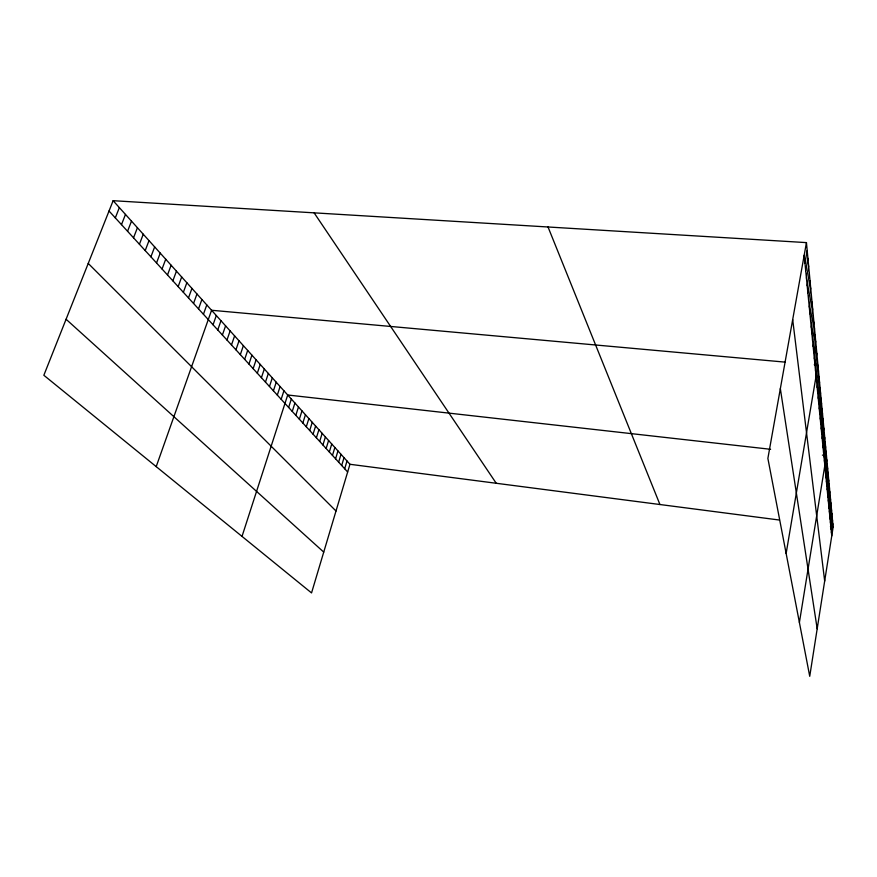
<?xml version="1.0" encoding="UTF-8"?>
<svg xmlns="http://www.w3.org/2000/svg" width="877" height="877" viewBox="0 0 877 877"><rect width="100%" height="100%" fill="white"/><g stroke="black" fill="none" stroke-linecap="round" stroke-linejoin="round"><path stroke-width="1.32" d="M830.771 525.948L832.196 516.871M831.1 529.313L832.525 520.291M831.429 532.646L832.832 523.668M806.445 242.611L833.15 527L809.734 676.31L767.879 458.397L806.445 242.611L113.133 200.69L43.85 375.268L311.543 592.929L349.956 464.284L113.133 200.69M828.327 501.096L829.828 491.668M828.688 504.779L830.179 495.406M829.05 508.43L830.53 499.101M829.401 512.025L830.87 502.751M829.752 515.566L831.21 506.347M830.091 519.074L831.549 509.91M830.431 522.528L831.878 513.407M826.046 477.866L827.625 468.11M826.441 481.868L827.998 472.166M826.836 485.814L828.381 476.178M827.208 489.717L828.754 480.125M827.592 493.554L829.116 484.027M827.965 497.347L829.478 487.875M823.974 456.753L825.608 446.711M824.413 461.159L826.035 451.173M799.396 622.506L826.441 455.58L822.407 455.13M825.246 469.677L826.847 459.811M825.652 473.799L827.23 463.988M821.716 433.709L823.415 423.35M822.177 438.467L823.876 428.162M822.637 443.137L824.314 432.909M823.097 447.752L824.753 437.579M823.536 452.291L825.191 442.172M819.776 413.966L821.541 403.343M820.269 419.02L822.023 408.463M820.762 423.997L822.494 413.505M821.245 428.897L822.955 418.461M817.715 392.929L819.535 382.021M818.241 398.311L820.05 387.481M818.756 403.617L820.554 392.852M819.271 408.835L821.047 398.136M815.5 370.467L817.397 359.263M786.143 553.475L817.945 365.095L814.251 364.766M816.63 381.879L818.493 370.828M817.178 387.448L819.019 376.474M813.143 346.437L815.117 334.926M813.746 352.598L815.698 341.175M814.349 358.66L816.279 347.303M814.93 364.613L816.849 353.332M811.269 327.274L813.297 315.534M811.905 333.775L813.911 322.111M812.53 340.166L814.525 328.579M809.285 307.06L811.378 295.056M809.953 313.922L812.025 302.006M810.611 320.664L812.672 308.825M807.18 285.694L809.339 273.427M807.892 292.951L810.03 280.772M808.594 300.066L810.71 287.985M804.965 263.067L807.191 250.537M805.722 270.752L807.925 258.32M806.456 278.294L808.638 265.939M344.683 468.767L347.007 461.006M341.679 465.479L344.025 457.684M335.573 458.803L337.952 450.931M338.643 462.157L341.01 454.33M332.46 455.404L334.871 447.5M326.145 448.498L328.601 440.506M329.324 451.973L331.747 444.025M322.933 444.979L325.4 436.954M316.389 437.82L318.91 429.73M319.677 441.416L322.177 433.359M313.067 434.181L315.599 426.047M309.702 430.497L312.256 422.33M302.839 422.999L305.448 414.744M306.292 426.77L308.868 418.559M299.353 419.184L301.984 410.896M295.823 415.325L298.476 406.983M288.632 407.454L291.328 399.035M292.249 411.412L294.924 403.036M242.019 536.395L287.7 394.99L770.609 449.298M281.166 399.287L283.918 390.791M277.318 395.078L280.103 386.538M269.469 386.494L272.308 377.866M273.416 390.813L276.233 382.229M265.468 382.12L268.34 373.449M261.412 377.691L264.317 368.965M257.312 373.196L260.239 364.426M253.146 368.647L256.106 359.833M248.936 364.032L251.918 355.174M244.661 359.362L247.687 350.449M240.331 354.626L243.378 345.67M235.935 349.824L239.026 340.813M231.484 344.957L234.608 335.902M226.979 340.013L230.125 330.914M222.396 335.014L225.586 325.86M217.759 329.938L220.982 320.73M213.056 324.786L216.312 315.534M156.205 466.619L211.576 310.261L785.211 362.135M203.442 314.273L206.775 304.922M198.531 308.901L201.896 299.495M193.543 303.453L196.952 293.992M188.489 297.928L191.942 288.412M183.359 292.315L186.845 282.745M178.152 286.615L181.682 276.989M172.868 280.837L176.441 271.157M167.507 274.972L171.125 265.238M162.059 269.009L165.72 259.219M156.534 262.968L160.228 253.113M150.91 256.818L154.659 246.919M145.209 250.581L149.002 240.627M139.421 244.244L143.258 234.225M133.534 237.81L137.426 227.735M127.56 231.276L131.495 221.136M121.486 224.633L125.477 214.426M115.315 217.88L119.349 207.619M349.956 464.284L779.467 520.039M830.431 526.649L833.15 527M66.082 319.25L323.734 552.104M88.237 263.429L336.001 511.006M109.033 211.017L347.654 472.012M314.119 212.848L496.239 483.271M548.026 226.979L659.942 504.527M780.344 388.61L817.189 628.765M792.687 319.59L824.676 581.056M804.187 255.229L831.747 535.935"/></g></svg>
